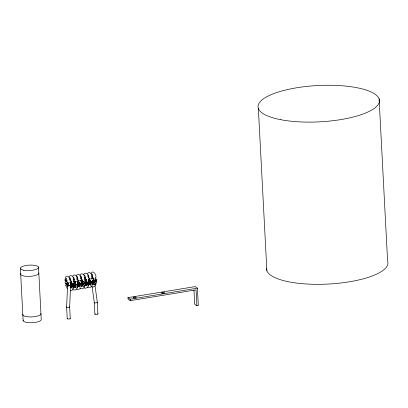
<?xml version="1.0" encoding="UTF-8"?>
<svg xmlns="http://www.w3.org/2000/svg" width="408" height="408" viewBox="0 0 408 408"><rect width="100%" height="100%" fill="white"/><g stroke="black" fill="none" stroke-linecap="round" stroke-linejoin="round"><path stroke-width="0.61" d="M75.026 285.034A1.54 0.739 4.8 0 0 76.362 286.222L76.393 285.875A1.505 0.566 0.3 0 1 75.087 285.575A1.505 0.566 0.3 0 1 75.082 285.008L75.092 283.927M91.086 283.81L91.081 283.463A1.505 0.566 0.3 0 1 89.765 283.178A1.505 0.566 0.3 0 1 89.765 282.611L89.78 281.52M67.59 285.518L66.626 307.112L67.233 318.699M70.609 285.279L69.646 306.872L70.252 318.459M93.57 280.587A1.52 0.454 -3 0 0 93.254 280.821L93.264 281.311A1.52 0.454 -3 0 0 94.937 281.632A1.52 0.454 -3 0 0 96.283 281.066L96.089 279.674A1.505 0.306 -3.8 0 0 95.599 279.577M71.181 286.595L71.186 286.569A1.515 0.791 7.6 0 0 71.176 287.349A1.515 0.791 7.6 0 0 72.476 287.875L72.456 288.221L71.405 287.778A1.581 0.959 12.9 0 1 71.028 286.798L71.181 286.595A4.621 2.188 77.3 0 1 70.854 287.334M74.888 285.947A1.515 0.791 7.6 0 0 74.883 286.742A1.515 0.791 7.6 0 0 76.184 287.268L76.163 287.615L75.113 287.171A1.581 0.959 12.9 0 1 74.735 286.192L75.307 284.896L75.067 285.019M83.462 286.074A1.515 0.791 7.6 0 1 82.156 285.549A1.515 0.791 7.6 0 1 82.166 284.753L82.406 284.636L82.166 284.769A4.621 2.188 77.3 0 1 80.845 286.192M83.467 286.085L83.441 286.421L82.385 285.977A1.581 0.959 12.9 0 1 82.013 284.998L82.166 284.794M85.874 284.187L85.874 284.157A1.515 0.791 7.6 0 0 85.864 284.942A1.515 0.791 7.6 0 0 87.169 285.467L87.149 285.814L86.093 285.37A1.581 0.959 12.9 0 1 85.721 284.391L85.874 284.187A4.621 2.188 77.3 0 1 84.553 285.585M90.882 284.871L90.851 285.207L89.801 284.764A1.581 0.959 12.9 0 1 89.428 283.784L89.821 283.417L89.582 283.55A4.621 2.188 77.3 0 1 88.261 284.978M94.452 284.284L94.421 284.621L93.371 284.177A1.581 0.959 12.9 0 1 92.998 283.198L93.33 282.04M93.784 279.679A1.505 0.306 -3.8 0 0 93.162 280L93.34 281.194L95.278 281.204A1.515 0.265 -4.4 0 0 96.257 280.923L95.997 280.862M78.637 284.447L78.305 285.605A1.581 0.959 12.9 0 0 78.678 286.584L79.733 287.028L79.759 286.697A1.515 0.791 7.6 0 1 78.453 286.156A1.515 0.791 7.6 0 1 78.458 285.36L78.698 285.243L78.458 285.401A4.621 2.188 77.3 0 1 77.138 286.798M89.76 282.606L90 282.484L89.582 283.55A1.515 0.791 7.6 0 0 89.571 284.335A1.515 0.791 7.6 0 0 90.872 284.861M96.161 280.577L96.191 280.959L96.058 280.525M71.288 284.738L71.298 284.672A1.52 0.26 -4.4 0 1 71.619 284.514M74.868 284.085L74.955 284.218A1.52 0.26 -4.4 0 0 76.541 284.259A1.52 0.26 -4.4 0 0 77.857 283.942L77.872 283.876M82.268 282.938L82.283 282.871A1.515 0.265 -4.4 0 1 82.605 282.719A1.52 0.454 -3 0 0 82.742 283.366A1.52 0.454 -3 0 0 84.793 283.285A1.52 0.454 -3 0 0 85.017 282.662M96.263 280.76L96.191 280.959M65.306 277.904C65.836 274.839 69.804 276.298 69.646 278.965M69.013 277.297C69.544 274.232 73.511 275.691 73.353 278.358M76.291 276.104C76.821 273.039 80.789 274.497 80.631 277.165M79.999 275.497C80.529 272.427 84.497 273.89 84.339 276.558M83.706 274.885C84.232 271.82 88.204 273.284 88.046 275.951M90.979 273.692C92.856 268.275 98.002 276.966 95.141 278.271M73.537 286.763A1.581 0.959 12.9 0 1 73.914 287.742L72.471 290.017L70.65 290.664M77.245 286.156A1.581 0.959 12.9 0 1 77.617 287.135C77.199 289.236 74.751 290.858 72.792 289.598M84.757 285.197A1.581 0.959 12.9 0 1 84.895 285.942C84.476 288.043 82.028 289.665 80.07 288.405M88.23 284.356A1.581 0.959 12.9 0 1 88.602 285.335C88.184 287.436 85.736 289.053 83.773 287.798M91.938 283.749A1.581 0.959 12.9 0 1 92.31 284.728C91.892 286.829 89.444 288.446 87.48 287.191M95.742 283.397A1.581 0.959 12.9 0 1 95.88 284.141C95.462 286.243 93.009 287.859 91.05 286.605M72.813 276.083C74.016 273.477 77.153 275.818 76.984 278.026M87.506 273.676C88.602 271.187 91.698 273.202 91.616 275.364M80.636 287.808C79.835 289.308 77.811 289.93 76.362 289.017M73.914 287.742L73.761 287.951L73.787 287.615A1.515 0.791 7.6 0 0 73.552 286.63M77.617 287.135L77.464 287.344L77.495 287.002A1.515 0.791 7.6 0 0 77.26 286.018M84.895 285.942L84.742 286.151L84.772 285.814A1.515 0.791 7.6 0 0 84.772 285.014M88.602 285.335L88.449 285.539L88.48 285.202A1.515 0.791 7.6 0 0 88.24 284.218M92.31 284.728L92.157 284.932L92.183 284.595A1.515 0.791 7.6 0 0 91.948 283.611M95.88 284.141L95.727 284.35L95.752 284.009A1.515 0.791 7.6 0 0 95.758 283.213M93.789 281.204L93.514 281.132A1.52 0.454 -3 0 0 95.304 281.214C97.079 281.372 95.895 278.195 96.171 280.587M95.936 281.046L96.247 280.806L95.829 279.633L96.171 279.521L95.625 279.49M65.504 278.613L65.137 279.072A1.571 1.04 1.7 0 0 65.591 280.056L66.683 280.352A1.494 0.989 1.7 0 0 67.075 280.316M65.673 285.228L67.483 284.616L65.622 284.932L67.254 288.497M74.888 285.988L75.133 285.83L74.894 285.962A4.621 2.188 77.3 0 1 73.567 287.385M93.151 282.994L93.391 282.831L93.151 282.968A4.621 2.188 77.3 0 1 91.826 284.391M70.064 282.351L70.324 282.234L69.962 282.147L69.987 282.52L70.334 282.479L70.069 282.494M73.766 281.744L74.006 281.581L73.669 281.535L73.695 281.913L74.042 281.872L73.777 281.887M84.752 279.944L84.992 279.781L84.655 279.735L84.675 280.112L85.027 280.067L84.762 280.087M88.459 279.337L88.735 279.46L88.199 279.5M71.318 283.346L72.063 283.427L72.083 283.8A1.51 0.306 -3.8 0 1 71.558 283.356M78.596 282.152L79.341 282.234L79.361 282.606A1.505 0.306 -3.8 0 1 78.805 282.163M74.001 283.642L74.761 283.422L73.991 283.585M77.709 283.035L78.469 282.81L77.698 282.979M81.416 282.428L82.176 282.203L81.406 282.367M85.124 281.821L85.884 281.596L85.114 281.76M88.694 281.234L89.454 281.01L88.684 281.173M92.774 278.123L93.101 278.052L91.953 278.185M86.221 280.893L85.879 281.005L86.756 281.02L86.771 281.387M93.493 279.699L93.167 279.781L94.029 279.827L94.049 280.194A1.505 0.306 -3.8 0 1 93.254 280.077L93.162 280.005M76.745 281.291L77.597 281.041L76.745 281.352M80.453 280.684L81.304 280.434L80.453 280.745M91.433 278.883L92.29 278.633L91.438 278.945M85.211 280.541L85.598 280.469L85.211 280.525L85.502 281.709A4.621 2.188 77.3 0 0 85.925 282.795M95.304 281.214L95.651 281.143M196.891 305.801L196.054 289.869L130.249 300.66L128.051 299.069L127.974 297.621L195.203 286.6L197.395 288.191L198.308 305.572L196.891 305.801L194.698 304.21L193.958 290.119M127.974 297.621L130.172 299.212L197.395 288.191M77.408 281.816L78.188 281.688L77.795 281.739A1.505 0.326 -6.2 0 1 77.403 281.77M81.116 281.209L81.891 281.081L81.503 281.132A1.505 0.326 -6.2 0 1 81.11 281.163M90.428 280.214L89.449 280.418L90.321 280.434L90.341 280.806M75.735 282.622L74.756 282.831L75.633 282.841L75.653 283.213A1.51 0.306 -3.8 0 1 74.781 282.979A1.51 0.306 -3.8 0 1 75.766 282.637M94.59 280.373L94.207 280.418A1.52 0.454 -3 0 0 93.86 280.495M79.902 282.78L79.514 282.826A1.52 0.454 -3 0 0 79.167 282.902M68.845 283.774L67.493 283.994L68.355 284.034L68.376 284.407A1.505 0.306 -3.8 0 1 67.483 284.172A1.505 0.306 -3.8 0 1 68.462 283.83A1.51 0.306 -3.8 0 1 68.845 283.79M71.67 282.081L71.043 282.147L71.895 282.086L71.869 281.699L71.012 281.948L71.665 282.035M95.146 278.338L95.997 278.026M94.136 281.28L94.493 281.27M88.352 280.684L88.893 280.709L88.572 281.189A1.51 0.306 -3.8 0 0 88.358 280.77M80.937 281.897L81.478 281.928L81.156 282.402A1.51 0.306 -3.8 0 0 80.942 281.984M77.229 282.509L77.77 282.535L77.449 283.009A1.51 0.306 -3.8 0 0 77.693 282.693M73.659 283.091L74.2 283.121L73.879 283.596A1.51 0.306 -3.8 0 0 73.664 283.178M92.371 280.107L92.142 280.602A1.51 0.306 -3.8 0 0 92.386 280.281M85.099 281.301L84.864 281.795A1.51 0.306 -3.8 0 0 85.109 281.474M70.406 283.708L70.176 284.203A1.51 0.306 -3.8 0 0 70.421 283.886M94.84 282.81L94.064 282.693L94.452 282.693A1.515 0.791 7.6 0 1 94.845 282.754M87.562 284.004L86.787 283.886L87.179 283.886A1.515 0.791 7.6 0 1 87.567 283.948M80.147 285.223L79.376 285.1L79.764 285.1A1.515 0.791 7.6 0 1 80.157 285.161M72.874 286.416L72.099 286.294L72.486 286.319A1.515 0.791 7.6 0 1 72.879 286.355M88.72 281.943L88.98 282.117A1.52 0.26 -4.4 0 1 87.659 282.433A1.52 0.26 -4.4 0 1 86.083 282.392L85.991 282.265A1.52 0.26 -4.4 0 1 86.312 282.106M85.012 282.55L85.272 282.724A1.52 0.26 -4.4 0 1 83.951 283.04A1.52 0.26 -4.4 0 1 82.375 282.999L82.273 282.943M81.304 283.162L81.564 283.336A1.52 0.26 -4.4 0 1 80.248 283.652A1.52 0.26 -4.4 0 1 78.668 283.606L78.576 283.478A1.515 0.265 -4.4 0 1 78.897 283.325M74.032 284.356L74.287 284.529A1.52 0.26 -4.4 0 1 72.971 284.845A1.52 0.26 -4.4 0 1 71.395 284.799L71.293 284.743M70.324 284.962L70.579 285.136A1.52 0.26 -4.4 0 1 69.263 285.452A1.52 0.26 -4.4 0 1 67.687 285.406L67.595 285.279A1.52 0.26 -4.4 0 1 67.912 285.121A1.52 0.454 -3 0 0 68.049 285.779A1.52 0.454 -3 0 0 70.099 285.692A1.52 0.454 -3 0 0 70.329 285.07M91.591 276.007L92.356 276.145A1.494 0.989 1.7 0 0 92.749 276.109A1.515 0.852 -0.2 0 1 91.606 276.073M87.883 276.619L88.653 276.752A1.494 0.989 1.7 0 0 89.041 276.716A1.515 0.852 -0.2 0 1 87.898 276.68M84.313 277.2L85.083 277.338A1.494 0.989 1.7 0 0 85.471 277.302A1.515 0.852 -0.2 0 1 84.329 277.267M80.606 277.807L81.376 277.945A1.494 0.989 1.7 0 0 81.768 277.909M76.898 278.419L77.668 278.552A1.494 0.989 1.7 0 0 78.061 278.516A1.515 0.852 -0.2 0 1 76.918 278.48M73.19 279.026L73.96 279.159A1.494 0.989 1.7 0 0 74.353 279.123M69.625 279.613L70.39 279.745A1.494 0.989 1.7 0 0 70.783 279.71A1.515 0.852 -0.2 0 1 69.641 279.674M93.34 281.194L93.254 280.077L93.356 281.076M92.438 274.808L91.866 274.273L92.167 274.87M88.73 275.42L88.159 274.885L88.459 275.476M77.749 277.221L77.173 276.685L77.479 277.277M74.042 277.828L73.466 277.292L73.772 277.884M70.472 278.414L69.901 277.879L70.202 278.47M66.764 279.021L66.392 278.802M92.473 281.408L92.55 281.53A1.52 0.26 -4.4 0 1 91.229 281.846A1.52 0.26 -4.4 0 1 89.653 281.806M85.063 276.032L84.589 275.466L84.895 276.058M92.463 281.194L92.55 281.423A1.52 0.454 -3 0 1 91.213 281.867A1.52 0.454 -3 0 1 89.633 281.658L89.536 281.53A1.52 0.454 -3 0 1 89.546 281.428M81.483 282.994L81.564 283.223A1.52 0.454 -3 0 1 80.228 283.672A1.52 0.454 -3 0 1 78.652 283.458L78.55 283.33A1.52 0.454 -3 0 1 78.877 282.999M77.775 283.601L77.857 283.83A1.52 0.454 -3 0 1 76.52 284.279A1.52 0.454 -3 0 1 74.944 284.065L74.848 283.953A1.52 0.454 -3 0 1 74.858 283.84M89.622 281.642L89.633 281.658A1.515 0.612 1.1 0 0 91.31 282.448A1.515 0.612 1.1 0 0 92.392 281.546M81.08 276.389L80.881 276.078L81.187 276.67M66.193 278.486L66.494 279.077M95.028 285.631L97.318 302.333L97.925 313.92M92.096 286.493L94.304 302.578L94.911 314.16M85.211 280.525L85.083 277.338A4.621 0.831 83.7 0 1 85.185 276.634M65.112 282.03L65.275 283.376M93.376 280.964L93.264 281.311L93.254 280.821M94.136 279.623L94.228 280.791M86.858 280.816L86.95 281.984M79.443 282.03L79.534 283.198M72.17 283.223L72.262 284.391M83.069 281.994L83.048 281.627L82.171 281.612L83.538 281.367A1.51 0.306 -3.8 0 0 83.156 281.423A1.505 0.306 -3.8 0 0 82.171 281.765A1.505 0.306 -3.8 0 0 83.064 281.999M379.098 98.843L387.6 261.054A60.792 18.181 -3 0 1 329.827 283.963A60.792 18.181 -3 0 1 266.531 268.382M258.371 108.533L266.873 270.744M130.172 299.212L130.249 300.66M38.51 267.113L41.244 319.255A9.119 2.728 -3 0 1 31.982 322.718A9.119 2.728 -3 0 1 23.185 319.994M20.4 268.566L23.134 320.708M92.346 278.169L92.361 276.17A4.621 0.831 83.7 0 1 92.458 275.441M83.671 284.682L83.671 285.024A1.54 0.739 4.8 0 1 82.151 284.009M92.483 281.566A1.52 0.454 -3 0 1 91.035 282.254A1.52 0.454 -3 0 1 89.678 281.678M88.75 276.048A4.621 0.831 83.7 0 0 88.653 276.752L89.072 281.127A4.621 2.188 77.3 0 0 90.02 283.132M90.367 280.806A1.51 0.306 -3.8 0 1 89.474 280.571A1.51 0.306 -3.8 0 1 90.454 280.23M94.442 284.274A1.515 0.791 7.6 0 1 93.141 283.749A1.515 0.791 7.6 0 1 93.146 282.953M95.946 282.203A1.54 0.739 4.8 0 1 95.957 282.938L95.957 282.596A1.505 0.566 0.3 0 0 96.099 282.158M93.534 282.943A1.54 0.739 4.8 0 1 93.136 282.209M93.58 282.943A1.515 0.724 4.8 0 0 94.656 283.223L94.651 282.882A1.505 0.566 0.3 0 1 93.192 282.147M96.12 281.112A1.515 0.612 1.1 0 1 95.319 281.816A1.515 0.612 1.1 0 1 93.432 281.591A1.515 0.612 1.1 0 1 93.585 280.806M91.555 276.986A1.53 0.775 -0.4 0 0 92.32 277.073A1.51 0.592 -2.2 0 0 92.713 277.052A1.525 0.775 -0.4 0 1 92.32 277.078A1.505 0.592 -2.2 0 1 91.555 277.047M93.595 280.913A1.515 0.265 -4.4 0 0 93.391 280.985L93.386 281.071A1.52 0.454 -3 0 1 93.59 280.959M82.584 282.392A1.52 0.454 -3 0 0 82.258 282.729L82.355 282.851A1.52 0.454 -3 0 0 83.936 283.06A1.52 0.454 -3 0 0 85.272 282.616L85.185 282.387A1.52 0.454 -3 0 0 84.997 282.29M81.478 277.241A4.621 0.831 83.7 0 0 81.376 277.945L81.794 282.321A4.621 2.188 77.3 0 0 82.217 283.402M81.768 277.935A1.515 0.852 -0.2 0 1 80.621 277.874M80.57 278.791A1.53 0.775 -0.4 0 0 81.335 278.878A1.525 0.775 -0.4 0 0 81.728 278.843A1.51 0.592 -2.2 0 1 80.595 278.843M88.674 283.397A1.54 0.739 4.8 0 1 88.679 284.131L88.679 283.784A1.505 0.566 0.3 0 0 88.674 283.213M85.915 283.412A1.515 0.724 4.8 0 0 87.378 284.417L87.373 284.075A1.505 0.566 0.3 0 1 85.904 283.356M88.684 282.158A1.515 0.612 1.1 0 1 88.266 282.958A1.515 0.612 1.1 0 1 86.236 282.831A1.515 0.612 1.1 0 1 86.307 281.999M86.292 281.785A1.52 0.454 -3 0 0 85.966 282.117L86.062 282.244A1.52 0.454 -3 0 0 87.644 282.453A1.52 0.454 -3 0 0 88.98 282.01L88.893 281.78A1.52 0.454 -3 0 0 88.704 281.683M86.578 281.688A1.52 0.454 -3 0 1 86.929 281.612M88.725 282.055A1.52 0.454 -3 0 1 88.5 282.678A1.52 0.454 -3 0 1 86.45 282.759A1.52 0.454 -3 0 1 86.317 282.152M92.381 282.785A1.54 0.739 4.8 0 1 92.386 283.524L92.386 283.178A1.505 0.566 0.3 0 0 92.376 282.606M91.055 283.815A1.54 0.739 4.8 0 1 89.714 282.622M86.797 281.387A1.51 0.306 -3.8 0 1 85.909 281.194A1.51 0.306 -3.8 0 1 86.537 280.872M77.795 283.973A1.52 0.454 -3 0 1 76.541 284.651A1.52 0.454 -3 0 1 74.878 284.208M74.062 278.455A4.621 0.831 83.7 0 0 73.96 279.159L74.383 283.535A4.621 2.188 77.3 0 0 75.327 285.539M74.353 279.149A1.515 0.852 -0.2 0 1 73.211 279.092M73.511 280.077A1.525 0.775 -0.4 0 0 74.317 280.056A1.51 0.592 -2.2 0 1 73.557 280.102M81.064 285.62A1.515 0.791 7.6 0 1 81.059 286.416L81.034 286.758L81.187 286.549A1.581 0.959 12.9 0 0 81.049 285.804M81.258 284.611A1.54 0.739 4.8 0 1 81.269 285.345L81.269 285.003A1.505 0.566 0.3 0 0 81.411 284.57M78.443 284.616A1.54 0.739 4.8 0 0 79.932 285.636L79.963 285.289A1.505 0.566 0.3 0 1 78.499 284.56M81.274 283.371A1.515 0.612 1.1 0 1 80.85 284.177A1.515 0.612 1.1 0 1 78.821 284.045A1.515 0.612 1.1 0 1 78.892 283.218M81.309 283.269A1.52 0.454 -3 0 1 81.085 283.892A1.52 0.454 -3 0 1 79.035 283.978A1.52 0.454 -3 0 1 78.902 283.371M77.77 277.848A4.621 0.831 83.7 0 0 77.668 278.552L78.086 282.928A4.621 2.188 77.3 0 0 78.509 284.009M76.862 279.398A1.53 0.775 -0.4 0 0 77.632 279.485A1.51 0.592 -2.2 0 0 78.02 279.46A1.525 0.775 -0.4 0 1 77.632 279.485A1.505 0.592 -2.2 0 1 76.867 279.455M85.119 284.187A1.54 0.739 4.8 0 1 84.976 284.738L84.971 284.396A1.505 0.566 0.3 0 0 85.119 283.963M83.681 284.672A1.505 0.566 0.3 0 1 82.207 283.953M85.134 282.912A1.515 0.612 1.1 0 1 84.334 283.621A1.515 0.612 1.1 0 1 82.447 283.392A1.515 0.612 1.1 0 1 82.6 282.611M67.896 284.799A1.52 0.454 -3 0 0 67.57 285.136L67.667 285.258A1.52 0.454 -3 0 0 69.248 285.473A1.52 0.454 -3 0 0 70.584 285.024L70.497 284.794A1.52 0.454 -3 0 0 70.309 284.697M66.784 279.648A4.621 0.831 83.7 0 0 66.683 280.352L67.106 284.728A4.621 2.188 77.3 0 0 68.049 286.732M67.075 280.342A1.515 0.852 -0.2 0 1 65.351 279.98A1.515 0.852 -0.2 0 1 65.53 278.95M65.464 279.995A1.525 0.775 -0.4 0 0 65.295 280.934A1.525 0.775 -0.4 0 0 67.039 281.25A1.51 0.592 -2.2 0 1 65.326 281.056A1.51 0.592 -2.2 0 1 65.515 280.337M73.981 285.804A1.54 0.739 4.8 0 1 73.991 286.538L73.991 286.197A1.505 0.566 0.3 0 0 73.981 285.625M73.996 284.565A1.515 0.612 1.1 0 1 73.578 285.37A1.515 0.612 1.1 0 1 71.548 285.238A1.515 0.612 1.1 0 1 71.619 284.412M69.554 306.76A1.52 0.454 -3 0 1 68.105 307.448A1.52 0.454 -3 0 1 66.749 306.872M69.972 318.25A1.52 0.454 -3 0 1 69.743 318.872A1.52 0.454 -3 0 1 67.692 318.959A1.52 0.454 -3 0 1 67.56 318.352M97.038 302.129A1.52 0.454 -3 0 1 95.977 302.899A1.52 0.454 -3 0 1 94.421 302.338M93.315 278.032A1.52 0.454 -3 0 1 92.188 278.169M97.645 313.711A1.52 0.454 -3 0 1 97.42 314.333A1.52 0.454 -3 0 1 95.365 314.42A1.52 0.454 -3 0 1 95.237 313.813M72.236 284.019A1.52 0.454 -3 0 0 71.278 284.529L71.374 284.651A1.52 0.454 -3 0 0 72.95 284.866A1.52 0.454 -3 0 0 74.287 284.417L74.205 284.187A1.52 0.454 -3 0 0 74.016 284.09M74.032 284.463A1.52 0.454 -3 0 1 73.807 285.085A1.52 0.454 -3 0 1 71.757 285.172A1.52 0.454 -3 0 1 71.624 284.565M70.492 279.041A4.621 0.831 83.7 0 0 70.39 279.745L70.814 284.121A4.621 2.188 77.3 0 0 71.237 285.202M69.947 280.663A1.525 0.775 -0.4 0 0 71.104 280.556A1.51 0.592 -2.2 0 1 69.987 280.689M77.688 285.014A1.505 0.566 0.3 0 1 77.693 285.585L77.698 285.931A1.54 0.739 4.8 0 0 77.688 285.197M77.704 283.958A1.515 0.612 1.1 0 1 76.811 284.845A1.515 0.612 1.1 0 1 74.888 284.233M40.938 313.461A9.119 2.728 -3 0 1 31.676 316.929A9.119 2.728 -3 0 1 22.884 314.201M38.811 272.906A9.119 2.728 -3 0 1 29.549 276.374A9.119 2.728 -3 0 1 20.757 273.646M65.351 283.611L67.203 283.489L66.815 283.54A1.505 0.326 -6.2 0 1 65.489 283.519A1.505 0.326 -6.2 0 1 65.459 283.193L65.351 283.611M67.391 282.499C69.243 282.719 66.331 282.775 68.187 282.693L68.162 282.305L67.391 282.499M74.664 281.306C76.515 281.535 73.608 281.586 75.465 281.5L75.439 281.112L74.664 281.306M78.372 280.699C80.233 280.928 77.291 280.985 79.167 280.893L79.147 280.505L78.372 280.699M82.079 280.092C83.941 280.322 80.998 280.378 82.875 280.286L82.855 279.898L82.079 280.092M85.787 279.48L86.71 279.608L85.736 279.74L86.583 279.674L86.562 279.291L85.787 279.48M89.357 278.899C91.203 279.128 88.301 279.179 90.153 279.092L90.132 278.705L89.357 278.899M93.065 278.287C94.916 278.511 92.004 278.567 93.86 278.48L93.835 278.098L93.065 278.287M71.191 284.004L70.431 284.228L71.191 284.004M70.91 282.882L70.523 282.948L70.91 282.882M74.48 282.295L74.093 282.361L74.48 282.295M89.168 279.888L88.781 279.954L89.168 279.888M72.685 286.824L72.685 286.482A1.505 0.566 0.3 0 1 71.216 285.763A1.515 0.724 4.8 0 0 72.685 286.824M133.783 297.891A1.52 0.454 -3 0 0 136.236 297.488A1.52 0.454 -3 0 0 134.186 297.09A1.52 0.454 -3 0 0 133.783 297.891M162.088 293.25A1.52 0.454 -3 0 0 164.541 292.847A1.52 0.454 -3 0 0 162.491 292.449A1.52 0.454 -3 0 0 162.088 293.25M280.689 119.687A60.792 18.181 -3 0 0 378.736 103.607A60.792 18.181 -3 0 0 296.779 87.761A60.792 18.181 -3 0 0 280.689 119.687M88.204 277.67A1.525 0.775 -0.4 0 0 89.005 277.649A1.51 0.592 -2.2 0 1 88.245 277.695M84.635 278.256A1.525 0.775 -0.4 0 0 85.797 278.149A1.51 0.592 -2.2 0 1 84.675 278.276M23.746 270.239A9.119 2.728 -3 0 0 38.454 267.832A9.119 2.728 -3 0 0 26.163 265.455A9.119 2.728 -3 0 0 23.746 270.239"/></g></svg>
